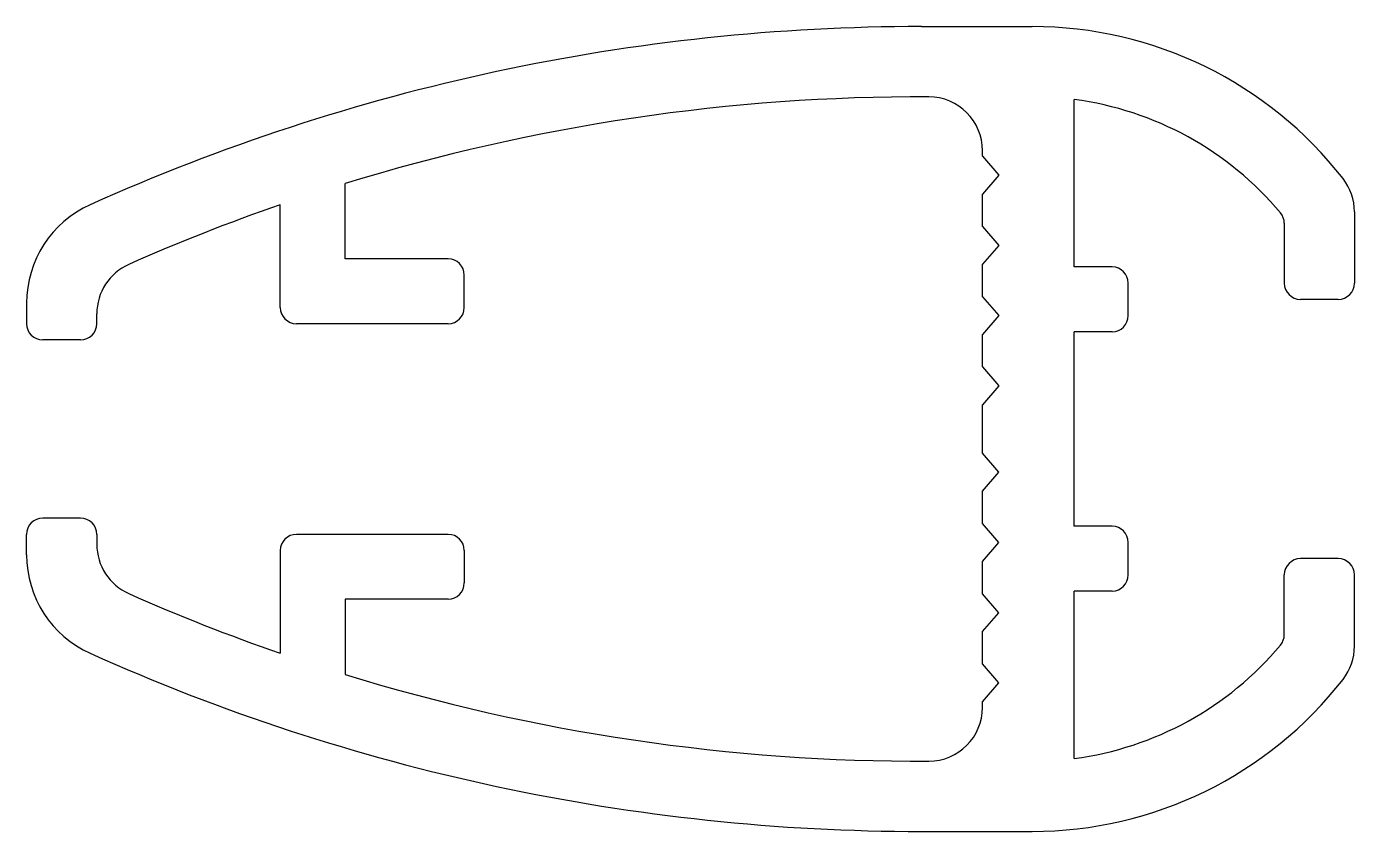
# Model space of a CAD drawing. Extents: x 70.1 to 94.7, y 10.3 to 25.2.
import ezdxf

# ---------------------------------------------------------------- set-up
doc = ezdxf.new("R2010")
doc.units = 0
doc.layers.get('0').update_dxf_attribs({"linetype": 'CONTINUOUS'})

msp = doc.modelspace()

# ---------------------------------------------------------------- linework, layer by layer
for p, q in [((86.639, 25.157), (88.689, 25.157)), ((89.47, 20.707), (89.47, 23.806)), ((87.77, 22.757), (87.77, 22.857)), ((87.77, 22.757), (88.07, 22.407)), ((88.07, 22.407), (87.77, 22.057)), ((75.96, 20.857), (75.96, 22.251)), ((87.77, 21.457), (87.77, 22.057)), ((74.76, 19.957), (74.76, 21.858)), ((94.66, 21.728), (94.66, 20.407)), ((87.77, 21.457), (88.07, 21.107)), ((93.36, 21.516), (93.36, 20.407)), ((88.07, 21.107), (87.77, 20.757)), ((77.87, 20.857), (75.96, 20.857)), ((87.77, 20.157), (87.77, 20.757)), ((90.17, 20.707), (89.47, 20.707)), ((78.17, 19.957), (78.17, 20.557)), ((90.47, 19.807), (90.47, 20.407)), ((70.06, 20.035), (70.06, 19.657)), ((87.77, 20.157), (88.07, 19.807)), ((94.36, 20.107), (93.66, 20.107)), ((71.361, 19.657), (71.361, 19.84)), ((88.07, 19.807), (87.77, 19.457)), ((77.87, 19.657), (75.06, 19.657)), ((87.77, 18.857), (87.77, 19.457)), ((89.47, 15.907), (89.47, 19.507)), ((90.17, 19.507), (89.47, 19.507)), ((71.061, 19.357), (70.36, 19.357)), ((87.77, 18.857), (88.07, 18.507)), ((88.07, 18.507), (87.77, 18.157)), ((87.77, 17.257), (87.77, 18.157)), ((88.07, 16.907), (87.77, 17.257)), ((87.77, 16.557), (88.07, 16.907)), ((87.77, 15.957), (87.77, 16.557)), ((71.061, 16.057), (70.36, 16.057)), ((70.06, 15.379), (70.06, 15.757)), ((71.361, 15.757), (71.361, 15.574)), ((77.87, 15.757), (75.06, 15.757)), ((88.07, 15.607), (87.77, 15.957)), ((90.17, 15.907), (89.47, 15.907)), ((87.77, 15.257), (88.07, 15.607)), ((90.47, 15.007), (90.47, 15.607)), ((74.76, 15.457), (74.76, 13.556)), ((78.17, 15.457), (78.17, 14.857)), ((87.77, 14.657), (87.77, 15.257)), ((94.36, 15.307), (93.66, 15.307)), ((93.36, 13.898), (93.36, 15.007)), ((94.66, 13.687), (94.66, 15.007)), ((75.96, 14.557), (75.96, 13.164)), ((77.87, 14.557), (75.96, 14.557)), ((88.07, 14.307), (87.77, 14.657)), ((89.47, 11.608), (89.47, 14.707)), ((90.17, 14.707), (89.47, 14.707)), ((87.77, 13.957), (88.07, 14.307)), ((87.77, 13.357), (87.77, 13.957)), ((88.07, 13.007), (87.77, 13.357)), ((87.77, 12.657), (88.07, 13.007)), ((87.77, 12.557), (87.77, 12.657)), ((86.639, 10.257), (88.689, 10.257))]:
    msp.add_line(p, q)
for centre, radius, start, end in [((86.639, -12.443), 37.6, 90, 114.1753), ((88.689, 17.857), 7.3, 37.9069, 90), ((86.639, -12.443), 36.3, 89.7878, 107.1092), ((86.77, 22.857), 1, 0, 89.7878), ((88.689, 17.857), 6, 39.9326, 82.5231), ((93.66, 21.728), 1, 0, 37.9069), ((72.06, 20.035), 2, 114.1753, 180), ((86.639, -12.443), 36.3, 109.1021, 113.8597), ((93.06, 21.516), 0.3, 0, 39.9326), ((72.361, 19.84), 1, 113.8597, 180), ((77.87, 20.557), 0.3, 0, 90), ((90.17, 20.407), 0.3, 0, 90), ((93.66, 20.407), 0.3, 180, 270), ((94.36, 20.407), 0.3, 270, 0), ((75.06, 19.957), 0.3, 180, 270), ((77.87, 19.957), 0.3, 270, 0), ((90.17, 19.807), 0.3, 270, 0), ((70.36, 19.657), 0.3, 180, 270), ((71.061, 19.657), 0.3, 270, 0), ((70.36, 15.757), 0.3, 90, 180), ((71.061, 15.757), 0.3, 0, 90), ((75.06, 15.457), 0.3, 90, 180), ((77.87, 15.457), 0.3, 0, 90), ((90.17, 15.607), 0.3, 0, 90), ((72.361, 15.574), 1, 180, 246.1403), ((72.06, 15.379), 2, 180, 245.8247), ((93.66, 15.007), 0.3, 90, 180), ((94.36, 15.007), 0.3, 0, 90), ((90.17, 15.007), 0.3, 270, 0), ((77.87, 14.857), 0.3, 270, 0), ((86.639, 47.857), 36.3, 246.1403, 250.8979), ((93.06, 13.898), 0.3, 320.0674, 0), ((86.639, 47.857), 37.6, 245.8247, 270), ((88.689, 17.557), 6, 277.4769, 320.0674), ((93.66, 13.687), 1, 322.0931, 0), ((86.639, 47.857), 36.3, 252.8908, 270.2122), ((88.689, 17.557), 7.3, 270, 322.0931), ((86.77, 12.557), 1, 270.2122, 0)]:
    msp.add_arc(centre, radius, start, end)

doc.saveas('drawing.dxf')
